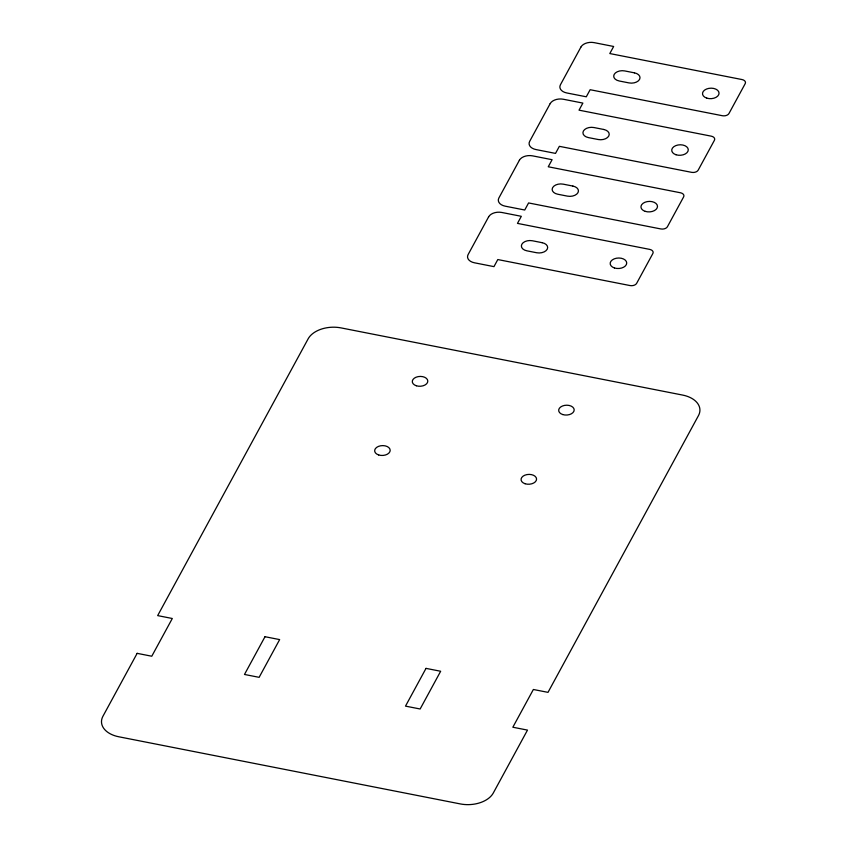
<?xml version="1.0" encoding="UTF-8"?>
<svg xmlns="http://www.w3.org/2000/svg" width="847" height="847" viewBox="0 0 847 847"><rect width="100%" height="100%" fill="white"/><g stroke="black" fill="none" stroke-linecap="round" stroke-linejoin="round"><path stroke-width="1.27" d="M137.15 653.344L102.942 716.255A25.865 16.421 -2.5 0 0 118.792 736.774L460.345 803.93A25.865 16.421 -2.5 0 0 493.293 793.004L527.49 730.103L512.848 727.224L533.366 689.49L548.009 692.359L698.479 415.591A25.865 16.421 -2.5 0 0 682.629 395.073L341.076 327.905A25.865 16.421 -2.5 0 0 308.139 338.842L157.669 615.61L172.301 618.49L151.782 656.224L137.15 653.344M488.624 216.843L468.105 254.587A10.344 6.564 -2.5 0 0 474.436 262.792L493.96 266.636L497.803 259.553L630.03 285.555A5.177 3.282 -2.5 0 0 636.626 283.374L652.868 253.486A5.177 3.282 -2.5 0 0 649.702 249.389L517.475 223.386L521.318 216.313L501.805 212.47A10.344 6.564 -2.5 0 0 488.624 216.843M519.402 160.231L498.883 197.976A10.344 6.564 -2.5 0 0 505.225 206.181L524.738 210.014L528.581 202.941L660.808 228.944A5.177 3.282 -2.5 0 0 667.404 226.763L683.645 196.875A5.177 3.282 -2.5 0 0 680.48 192.777L548.253 166.774L552.096 159.702L532.583 155.859A10.344 6.564 -2.5 0 0 519.402 160.231M550.179 103.62L529.661 141.364A10.344 6.564 -2.5 0 0 536.003 149.57L555.516 153.402L559.359 146.33L691.586 172.333A5.177 3.282 -2.5 0 0 698.182 170.141L714.423 140.263A5.177 3.282 -2.5 0 0 711.258 136.166L579.03 110.163L582.874 103.09L563.361 99.247A10.344 6.564 -2.5 0 0 550.179 103.62M580.957 47.009L560.439 84.753A10.344 6.564 -2.5 0 0 566.781 92.958L586.293 96.791L590.137 89.718L722.364 115.721A5.177 3.282 -2.5 0 0 728.96 113.53L745.201 83.652A5.177 3.282 -2.5 0 0 742.036 79.554L609.808 53.552L613.652 46.479L594.139 42.636A10.344 6.564 -2.5 0 0 580.957 47.009M265.005 636.711L244.487 674.456L259.129 677.335L279.648 639.591L265.005 636.711M426.02 668.378L405.501 706.123L420.144 708.992L440.662 671.258L426.02 668.378M634.477 72.853L624.715 70.926A8.279 5.251 -2.5 0 0 614.17 74.43A8.279 5.251 -2.5 0 0 619.242 80.994L629.003 82.911A8.279 5.251 -2.5 0 0 639.549 79.417A8.279 5.251 -2.5 0 0 634.477 72.853M603.699 129.464L593.938 127.537A8.279 5.251 -2.5 0 0 583.392 131.041A8.279 5.251 -2.5 0 0 588.464 137.606L598.226 139.522A8.279 5.251 -2.5 0 0 608.76 136.028A8.279 5.251 -2.5 0 0 603.699 129.464M572.911 186.075L563.16 184.148A8.279 5.251 -2.5 0 0 552.615 187.653A8.279 5.251 -2.5 0 0 557.686 194.217L567.448 196.133A8.279 5.251 -2.5 0 0 577.982 192.64A8.279 5.251 -2.5 0 0 572.911 186.075M542.133 242.687L532.382 240.76A8.279 5.251 -2.5 0 0 521.837 244.264A8.279 5.251 -2.5 0 0 526.908 250.828L536.67 252.745A8.279 5.251 -2.5 0 0 547.204 249.251A8.279 5.251 -2.5 0 0 542.133 242.687M416.3 385.756A7.761 4.923 -2.5 0 0 427.799 381.044A7.761 4.923 -2.5 0 0 416.036 377.233A7.761 4.923 -2.5 0 0 416.3 385.756M378.683 454.955A7.761 4.923 -2.5 0 0 390.181 450.244A7.761 4.923 -2.5 0 0 378.418 446.422A7.761 4.923 -2.5 0 0 378.683 454.955M525.066 483.732A7.761 4.923 -2.5 0 0 536.564 479.021A7.761 4.923 -2.5 0 0 524.801 475.209A7.761 4.923 -2.5 0 0 525.066 483.732M562.683 414.543A7.761 4.923 -2.5 0 0 574.181 409.832A7.761 4.923 -2.5 0 0 562.419 406.02A7.761 4.923 -2.5 0 0 562.683 414.543M614.456 267.97A8.279 5.251 -2.5 0 0 626.716 262.941A8.279 5.251 -2.5 0 0 614.17 258.875A8.279 5.251 -2.5 0 0 614.456 267.97M706.79 98.136A8.279 5.251 -2.5 0 0 719.05 93.106A8.279 5.251 -2.5 0 0 706.504 89.041A8.279 5.251 -2.5 0 0 706.79 98.136M676.012 154.747A8.279 5.251 -2.5 0 0 688.272 149.718A8.279 5.251 -2.5 0 0 675.726 145.652A8.279 5.251 -2.5 0 0 676.012 154.747M645.234 211.358A8.279 5.251 -2.5 0 0 657.494 206.329A8.279 5.251 -2.5 0 0 644.948 202.264A8.279 5.251 -2.5 0 0 645.234 211.358"/></g></svg>
